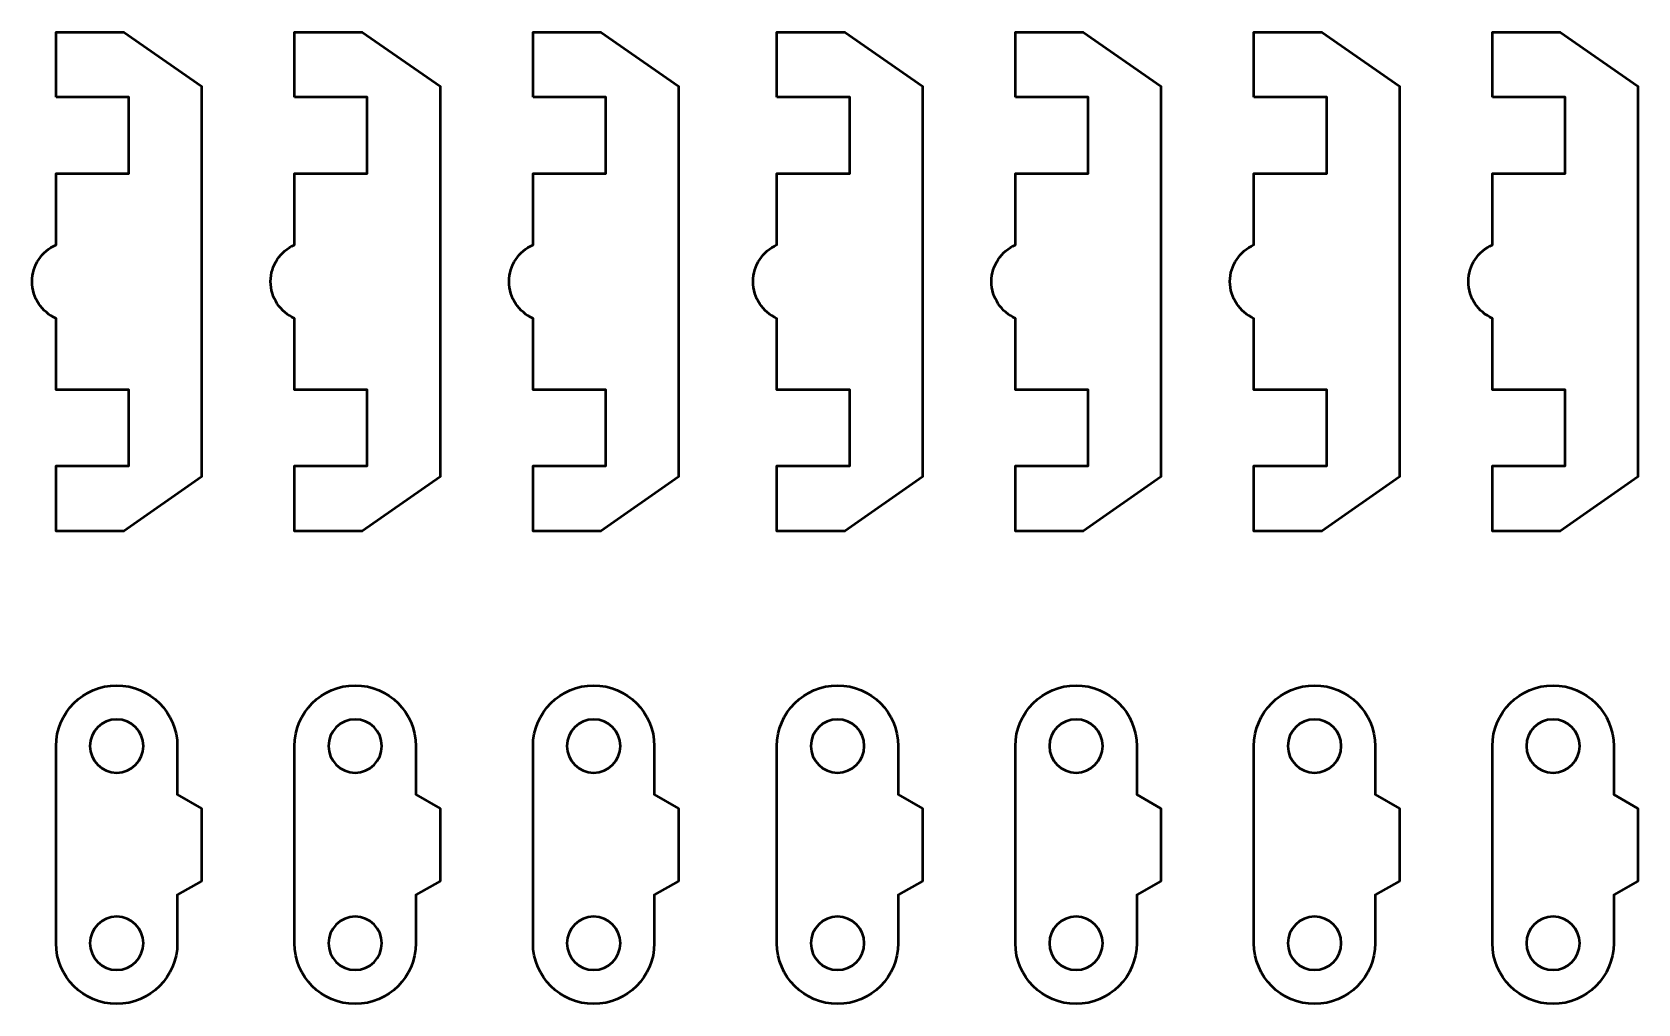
# Model space of a CAD drawing. Header units: inches. Extents: x 247 to 2765, y -1897 to -1110.
# Drawn here: x 1271.2 to 1337.4, y -1374.1 to -1334 of the extents above; entities that cross this region are included whole.
import ezdxf

# ---------------------------------------------------------------- set-up
doc = ezdxf.new("R2010")
doc.units = ezdxf.units.IN
doc.header["$MEASUREMENT"] = 0
doc.layers.add('Layer 1', color=7, linetype='Continuous')

msp = doc.modelspace()

# ---------------------------------------------------------------- linework, layer by layer
at = {"layer": 'Layer 1', "color": 18, "lineweight": 50, "true_color": 0x010101}
for points, knots in [([(1272.163, -1336.702), (1272.163, -1336.702), (1275.163, -1336.702), (1275.163, -1336.702), (1275.163, -1336.702), (1275.163, -1339.839), (1275.163, -1339.839), (1275.163, -1339.839), (1272.163, -1339.839), (1272.163, -1339.839), (1272.163, -1339.839), (1272.163, -1342.787), (1272.163, -1342.787), (1271.582, -1343.046), (1271.176, -1343.627), (1271.176, -1344.303), (1271.176, -1344.98), (1271.582, -1345.56), (1272.163, -1345.82), (1272.163, -1345.82), (1272.163, -1348.767), (1272.163, -1348.767), (1272.163, -1348.767), (1275.163, -1348.767), (1275.163, -1348.767), (1275.163, -1348.767), (1275.163, -1351.904), (1275.163, -1351.904), (1275.163, -1351.904), (1272.163, -1351.904), (1272.163, -1351.904), (1272.163, -1351.904), (1272.163, -1354.592), (1272.163, -1354.592), (1272.163, -1354.592), (1274.957, -1354.592), (1274.957, -1354.592), (1274.957, -1354.592), (1278.16, -1352.358), (1278.16, -1352.358), (1278.16, -1352.358), (1278.16, -1336.248), (1278.16, -1336.248), (1278.16, -1336.248), (1274.957, -1334.014), (1274.957, -1334.014), (1274.957, -1334.014), (1272.163, -1334.014), (1272.163, -1334.014), (1272.163, -1334.014), (1272.163, -1336.702), (1272.163, -1336.702)], [0, 0, 0, 0, 1, 1, 1, 2, 2, 2, 3, 3, 3, 4, 4, 4, 5, 5, 5, 6, 6, 6, 7, 7, 7, 8, 8, 8, 9, 9, 9, 10, 10, 10, 11, 11, 11, 12, 12, 12, 13, 13, 13, 14, 14, 14, 15, 15, 15, 16, 16, 16, 17, 17, 17, 17]), ([(1281.994, -1336.702), (1281.994, -1336.702), (1284.994, -1336.702), (1284.994, -1336.702), (1284.994, -1336.702), (1284.994, -1339.839), (1284.994, -1339.839), (1284.994, -1339.839), (1281.994, -1339.839), (1281.994, -1339.839), (1281.994, -1339.839), (1281.994, -1342.787), (1281.994, -1342.787), (1281.414, -1343.046), (1281.007, -1343.627), (1281.007, -1344.303), (1281.007, -1344.98), (1281.414, -1345.56), (1281.994, -1345.82), (1281.994, -1345.82), (1281.994, -1348.767), (1281.994, -1348.767), (1281.994, -1348.767), (1284.994, -1348.767), (1284.994, -1348.767), (1284.994, -1348.767), (1284.994, -1351.904), (1284.994, -1351.904), (1284.994, -1351.904), (1281.994, -1351.904), (1281.994, -1351.904), (1281.994, -1351.904), (1281.994, -1354.592), (1281.994, -1354.592), (1281.994, -1354.592), (1284.788, -1354.592), (1284.788, -1354.592), (1284.788, -1354.592), (1287.991, -1352.358), (1287.991, -1352.358), (1287.991, -1352.358), (1287.991, -1336.248), (1287.991, -1336.248), (1287.991, -1336.248), (1284.788, -1334.014), (1284.788, -1334.014), (1284.788, -1334.014), (1281.994, -1334.014), (1281.994, -1334.014), (1281.994, -1334.014), (1281.994, -1336.702), (1281.994, -1336.702)], [0, 0, 0, 0, 1, 1, 1, 2, 2, 2, 3, 3, 3, 4, 4, 4, 5, 5, 5, 6, 6, 6, 7, 7, 7, 8, 8, 8, 9, 9, 9, 10, 10, 10, 11, 11, 11, 12, 12, 12, 13, 13, 13, 14, 14, 14, 15, 15, 15, 16, 16, 16, 17, 17, 17, 17]), ([(1291.826, -1336.702), (1291.826, -1336.702), (1294.826, -1336.702), (1294.826, -1336.702), (1294.826, -1336.702), (1294.826, -1339.839), (1294.826, -1339.839), (1294.826, -1339.839), (1291.826, -1339.839), (1291.826, -1339.839), (1291.826, -1339.839), (1291.826, -1342.787), (1291.826, -1342.787), (1291.245, -1343.046), (1290.839, -1343.627), (1290.839, -1344.303), (1290.839, -1344.98), (1291.245, -1345.56), (1291.826, -1345.82), (1291.826, -1345.82), (1291.826, -1348.767), (1291.826, -1348.767), (1291.826, -1348.767), (1294.826, -1348.767), (1294.826, -1348.767), (1294.826, -1348.767), (1294.826, -1351.904), (1294.826, -1351.904), (1294.826, -1351.904), (1291.826, -1351.904), (1291.826, -1351.904), (1291.826, -1351.904), (1291.826, -1354.592), (1291.826, -1354.592), (1291.826, -1354.592), (1294.62, -1354.592), (1294.62, -1354.592), (1294.62, -1354.592), (1297.823, -1352.358), (1297.823, -1352.358), (1297.823, -1352.358), (1297.823, -1336.248), (1297.823, -1336.248), (1297.823, -1336.248), (1294.62, -1334.014), (1294.62, -1334.014), (1294.62, -1334.014), (1291.826, -1334.014), (1291.826, -1334.014), (1291.826, -1334.014), (1291.826, -1336.702), (1291.826, -1336.702)], [0, 0, 0, 0, 1, 1, 1, 2, 2, 2, 3, 3, 3, 4, 4, 4, 5, 5, 5, 6, 6, 6, 7, 7, 7, 8, 8, 8, 9, 9, 9, 10, 10, 10, 11, 11, 11, 12, 12, 12, 13, 13, 13, 14, 14, 14, 15, 15, 15, 16, 16, 16, 17, 17, 17, 17]), ([(1301.881, -1336.702), (1301.881, -1336.702), (1304.881, -1336.702), (1304.881, -1336.702), (1304.881, -1336.702), (1304.881, -1339.839), (1304.881, -1339.839), (1304.881, -1339.839), (1301.881, -1339.839), (1301.881, -1339.839), (1301.881, -1339.839), (1301.881, -1342.787), (1301.881, -1342.787), (1301.3, -1343.046), (1300.894, -1343.627), (1300.894, -1344.303), (1300.894, -1344.98), (1301.3, -1345.56), (1301.881, -1345.82), (1301.881, -1345.82), (1301.881, -1348.767), (1301.881, -1348.767), (1301.881, -1348.767), (1304.881, -1348.767), (1304.881, -1348.767), (1304.881, -1348.767), (1304.881, -1351.904), (1304.881, -1351.904), (1304.881, -1351.904), (1301.881, -1351.904), (1301.881, -1351.904), (1301.881, -1351.904), (1301.881, -1354.592), (1301.881, -1354.592), (1301.881, -1354.592), (1304.675, -1354.592), (1304.675, -1354.592), (1304.675, -1354.592), (1307.878, -1352.358), (1307.878, -1352.358), (1307.878, -1352.358), (1307.878, -1336.248), (1307.878, -1336.248), (1307.878, -1336.248), (1304.675, -1334.014), (1304.675, -1334.014), (1304.675, -1334.014), (1301.881, -1334.014), (1301.881, -1334.014), (1301.881, -1334.014), (1301.881, -1336.702), (1301.881, -1336.702)], [0, 0, 0, 0, 1, 1, 1, 2, 2, 2, 3, 3, 3, 4, 4, 4, 5, 5, 5, 6, 6, 6, 7, 7, 7, 8, 8, 8, 9, 9, 9, 10, 10, 10, 11, 11, 11, 12, 12, 12, 13, 13, 13, 14, 14, 14, 15, 15, 15, 16, 16, 16, 17, 17, 17, 17]), ([(1311.713, -1336.702), (1311.713, -1336.702), (1314.713, -1336.702), (1314.713, -1336.702), (1314.713, -1336.702), (1314.713, -1339.839), (1314.713, -1339.839), (1314.713, -1339.839), (1311.713, -1339.839), (1311.713, -1339.839), (1311.713, -1339.839), (1311.713, -1342.787), (1311.713, -1342.787), (1311.132, -1343.046), (1310.726, -1343.627), (1310.726, -1344.303), (1310.726, -1344.98), (1311.132, -1345.56), (1311.713, -1345.82), (1311.713, -1345.82), (1311.713, -1348.767), (1311.713, -1348.767), (1311.713, -1348.767), (1314.713, -1348.767), (1314.713, -1348.767), (1314.713, -1348.767), (1314.713, -1351.904), (1314.713, -1351.904), (1314.713, -1351.904), (1311.713, -1351.904), (1311.713, -1351.904), (1311.713, -1351.904), (1311.713, -1354.592), (1311.713, -1354.592), (1311.713, -1354.592), (1314.507, -1354.592), (1314.507, -1354.592), (1314.507, -1354.592), (1317.71, -1352.358), (1317.71, -1352.358), (1317.71, -1352.358), (1317.71, -1336.248), (1317.71, -1336.248), (1317.71, -1336.248), (1314.507, -1334.014), (1314.507, -1334.014), (1314.507, -1334.014), (1311.713, -1334.014), (1311.713, -1334.014), (1311.713, -1334.014), (1311.713, -1336.702), (1311.713, -1336.702)], [0, 0, 0, 0, 1, 1, 1, 2, 2, 2, 3, 3, 3, 4, 4, 4, 5, 5, 5, 6, 6, 6, 7, 7, 7, 8, 8, 8, 9, 9, 9, 10, 10, 10, 11, 11, 11, 12, 12, 12, 13, 13, 13, 14, 14, 14, 15, 15, 15, 16, 16, 16, 17, 17, 17, 17]), ([(1321.544, -1336.702), (1321.544, -1336.702), (1324.544, -1336.702), (1324.544, -1336.702), (1324.544, -1336.702), (1324.544, -1339.839), (1324.544, -1339.839), (1324.544, -1339.839), (1321.544, -1339.839), (1321.544, -1339.839), (1321.544, -1339.839), (1321.544, -1342.787), (1321.544, -1342.787), (1320.963, -1343.046), (1320.557, -1343.627), (1320.557, -1344.303), (1320.557, -1344.98), (1320.963, -1345.56), (1321.544, -1345.82), (1321.544, -1345.82), (1321.544, -1348.767), (1321.544, -1348.767), (1321.544, -1348.767), (1324.544, -1348.767), (1324.544, -1348.767), (1324.544, -1348.767), (1324.544, -1351.904), (1324.544, -1351.904), (1324.544, -1351.904), (1321.544, -1351.904), (1321.544, -1351.904), (1321.544, -1351.904), (1321.544, -1354.592), (1321.544, -1354.592), (1321.544, -1354.592), (1324.338, -1354.592), (1324.338, -1354.592), (1324.338, -1354.592), (1327.541, -1352.358), (1327.541, -1352.358), (1327.541, -1352.358), (1327.541, -1336.248), (1327.541, -1336.248), (1327.541, -1336.248), (1324.338, -1334.014), (1324.338, -1334.014), (1324.338, -1334.014), (1321.544, -1334.014), (1321.544, -1334.014), (1321.544, -1334.014), (1321.544, -1336.702), (1321.544, -1336.702)], [0, 0, 0, 0, 1, 1, 1, 2, 2, 2, 3, 3, 3, 4, 4, 4, 5, 5, 5, 6, 6, 6, 7, 7, 7, 8, 8, 8, 9, 9, 9, 10, 10, 10, 11, 11, 11, 12, 12, 12, 13, 13, 13, 14, 14, 14, 15, 15, 15, 16, 16, 16, 17, 17, 17, 17]), ([(1331.375, -1336.702), (1331.375, -1336.702), (1334.375, -1336.702), (1334.375, -1336.702), (1334.375, -1336.702), (1334.375, -1339.839), (1334.375, -1339.839), (1334.375, -1339.839), (1331.375, -1339.839), (1331.375, -1339.839), (1331.375, -1339.839), (1331.375, -1342.787), (1331.375, -1342.787), (1330.795, -1343.046), (1330.388, -1343.627), (1330.388, -1344.303), (1330.388, -1344.98), (1330.795, -1345.56), (1331.375, -1345.82), (1331.375, -1345.82), (1331.375, -1348.767), (1331.375, -1348.767), (1331.375, -1348.767), (1334.375, -1348.767), (1334.375, -1348.767), (1334.375, -1348.767), (1334.375, -1351.904), (1334.375, -1351.904), (1334.375, -1351.904), (1331.375, -1351.904), (1331.375, -1351.904), (1331.375, -1351.904), (1331.375, -1354.592), (1331.375, -1354.592), (1331.375, -1354.592), (1334.17, -1354.592), (1334.17, -1354.592), (1334.17, -1354.592), (1337.372, -1352.358), (1337.372, -1352.358), (1337.372, -1352.358), (1337.372, -1336.248), (1337.372, -1336.248), (1337.372, -1336.248), (1334.17, -1334.014), (1334.17, -1334.014), (1334.17, -1334.014), (1331.375, -1334.014), (1331.375, -1334.014), (1331.375, -1334.014), (1331.375, -1336.702), (1331.375, -1336.702)], [0, 0, 0, 0, 1, 1, 1, 2, 2, 2, 3, 3, 3, 4, 4, 4, 5, 5, 5, 6, 6, 6, 7, 7, 7, 8, 8, 8, 9, 9, 9, 10, 10, 10, 11, 11, 11, 12, 12, 12, 13, 13, 13, 14, 14, 14, 15, 15, 15, 16, 16, 16, 17, 17, 17, 17]), ([(1277.162, -1371.592), (1277.162, -1371.592), (1277.162, -1369.598), (1277.162, -1369.598), (1277.162, -1369.598), (1278.16, -1369.03), (1278.16, -1369.03), (1278.16, -1369.03), (1278.16, -1366.03), (1278.16, -1366.03), (1278.16, -1366.03), (1277.162, -1365.462), (1277.162, -1365.462), (1277.162, -1365.462), (1277.162, -1363.457), (1277.162, -1363.457), (1277.162, -1362.079), (1276.04, -1360.957), (1274.662, -1360.957), (1273.283, -1360.957), (1272.162, -1362.079), (1272.162, -1363.457), (1272.162, -1363.457), (1272.162, -1371.593), (1272.162, -1371.593), (1272.162, -1372.971), (1273.283, -1374.093), (1274.662, -1374.093), (1276.041, -1374.092), (1277.162, -1372.97), (1277.162, -1371.592)], [0, 0, 0, 0, 1, 1, 1, 2, 2, 2, 3, 3, 3, 4, 4, 4, 5, 5, 5, 6, 6, 6, 7, 7, 7, 8, 8, 8, 9, 9, 9, 10, 10, 10, 10]), ([(1286.994, -1371.592), (1286.994, -1371.592), (1286.994, -1369.598), (1286.994, -1369.598), (1286.994, -1369.598), (1287.991, -1369.03), (1287.991, -1369.03), (1287.991, -1369.03), (1287.991, -1366.03), (1287.991, -1366.03), (1287.991, -1366.03), (1286.994, -1365.462), (1286.994, -1365.462), (1286.994, -1365.462), (1286.994, -1363.457), (1286.994, -1363.457), (1286.994, -1362.079), (1285.872, -1360.957), (1284.493, -1360.957), (1283.115, -1360.957), (1281.993, -1362.079), (1281.993, -1363.457), (1281.993, -1363.457), (1281.993, -1371.593), (1281.993, -1371.593), (1281.993, -1372.971), (1283.115, -1374.093), (1284.493, -1374.093), (1285.872, -1374.092), (1286.994, -1372.97), (1286.994, -1371.592)], [0, 0, 0, 0, 1, 1, 1, 2, 2, 2, 3, 3, 3, 4, 4, 4, 5, 5, 5, 6, 6, 6, 7, 7, 7, 8, 8, 8, 9, 9, 9, 10, 10, 10, 10]), ([(1296.825, -1371.592), (1296.825, -1371.592), (1296.825, -1369.598), (1296.825, -1369.598), (1296.825, -1369.598), (1297.823, -1369.03), (1297.823, -1369.03), (1297.823, -1369.03), (1297.823, -1366.03), (1297.823, -1366.03), (1297.823, -1366.03), (1296.825, -1365.462), (1296.825, -1365.462), (1296.825, -1365.462), (1296.825, -1363.457), (1296.825, -1363.457), (1296.825, -1362.079), (1295.704, -1360.957), (1294.325, -1360.957), (1292.946, -1360.957), (1291.825, -1362.079), (1291.825, -1363.457), (1291.825, -1363.457), (1291.825, -1371.593), (1291.825, -1371.593), (1291.825, -1372.971), (1292.946, -1374.093), (1294.325, -1374.093), (1295.704, -1374.092), (1296.825, -1372.97), (1296.825, -1371.592)], [0, 0, 0, 0, 1, 1, 1, 2, 2, 2, 3, 3, 3, 4, 4, 4, 5, 5, 5, 6, 6, 6, 7, 7, 7, 8, 8, 8, 9, 9, 9, 10, 10, 10, 10]), ([(1306.88, -1371.592), (1306.88, -1371.592), (1306.88, -1369.598), (1306.88, -1369.598), (1306.88, -1369.598), (1307.878, -1369.03), (1307.878, -1369.03), (1307.878, -1369.03), (1307.878, -1366.03), (1307.878, -1366.03), (1307.878, -1366.03), (1306.88, -1365.462), (1306.88, -1365.462), (1306.88, -1365.462), (1306.88, -1363.457), (1306.88, -1363.457), (1306.88, -1362.079), (1305.759, -1360.957), (1304.38, -1360.957), (1303.002, -1360.957), (1301.88, -1362.079), (1301.88, -1363.457), (1301.88, -1363.457), (1301.88, -1371.593), (1301.88, -1371.593), (1301.88, -1372.971), (1303.002, -1374.093), (1304.38, -1374.093), (1305.759, -1374.092), (1306.88, -1372.97), (1306.88, -1371.592)], [0, 0, 0, 0, 1, 1, 1, 2, 2, 2, 3, 3, 3, 4, 4, 4, 5, 5, 5, 6, 6, 6, 7, 7, 7, 8, 8, 8, 9, 9, 9, 10, 10, 10, 10]), ([(1316.712, -1371.592), (1316.712, -1371.592), (1316.712, -1369.598), (1316.712, -1369.598), (1316.712, -1369.598), (1317.71, -1369.03), (1317.71, -1369.03), (1317.71, -1369.03), (1317.71, -1366.03), (1317.71, -1366.03), (1317.71, -1366.03), (1316.712, -1365.462), (1316.712, -1365.462), (1316.712, -1365.462), (1316.712, -1363.457), (1316.712, -1363.457), (1316.712, -1362.079), (1315.59, -1360.957), (1314.212, -1360.957), (1312.833, -1360.957), (1311.712, -1362.079), (1311.712, -1363.457), (1311.712, -1363.457), (1311.712, -1371.593), (1311.712, -1371.593), (1311.712, -1372.971), (1312.833, -1374.093), (1314.212, -1374.093), (1315.59, -1374.092), (1316.712, -1372.97), (1316.712, -1371.592)], [0, 0, 0, 0, 1, 1, 1, 2, 2, 2, 3, 3, 3, 4, 4, 4, 5, 5, 5, 6, 6, 6, 7, 7, 7, 8, 8, 8, 9, 9, 9, 10, 10, 10, 10]), ([(1326.543, -1371.592), (1326.543, -1371.592), (1326.543, -1369.598), (1326.543, -1369.598), (1326.543, -1369.598), (1327.541, -1369.03), (1327.541, -1369.03), (1327.541, -1369.03), (1327.541, -1366.03), (1327.541, -1366.03), (1327.541, -1366.03), (1326.543, -1365.462), (1326.543, -1365.462), (1326.543, -1365.462), (1326.543, -1363.457), (1326.543, -1363.457), (1326.543, -1362.079), (1325.421, -1360.957), (1324.043, -1360.957), (1322.664, -1360.957), (1321.543, -1362.079), (1321.543, -1363.457), (1321.543, -1363.457), (1321.543, -1371.593), (1321.543, -1371.593), (1321.543, -1372.971), (1322.664, -1374.093), (1324.043, -1374.093), (1325.422, -1374.092), (1326.543, -1372.97), (1326.543, -1371.592)], [0, 0, 0, 0, 1, 1, 1, 2, 2, 2, 3, 3, 3, 4, 4, 4, 5, 5, 5, 6, 6, 6, 7, 7, 7, 8, 8, 8, 9, 9, 9, 10, 10, 10, 10]), ([(1336.375, -1371.592), (1336.375, -1371.592), (1336.375, -1369.598), (1336.375, -1369.598), (1336.375, -1369.598), (1337.372, -1369.03), (1337.372, -1369.03), (1337.372, -1369.03), (1337.372, -1366.03), (1337.372, -1366.03), (1337.372, -1366.03), (1336.375, -1365.462), (1336.375, -1365.462), (1336.375, -1365.462), (1336.375, -1363.457), (1336.375, -1363.457), (1336.375, -1362.079), (1335.253, -1360.957), (1333.874, -1360.957), (1332.496, -1360.957), (1331.374, -1362.079), (1331.374, -1363.457), (1331.374, -1363.457), (1331.374, -1371.593), (1331.374, -1371.593), (1331.374, -1372.971), (1332.496, -1374.093), (1333.874, -1374.093), (1335.253, -1374.092), (1336.375, -1372.97), (1336.375, -1371.592)], [0, 0, 0, 0, 1, 1, 1, 2, 2, 2, 3, 3, 3, 4, 4, 4, 5, 5, 5, 6, 6, 6, 7, 7, 7, 8, 8, 8, 9, 9, 9, 10, 10, 10, 10]), ([(1273.562, -1363.457), (1273.562, -1362.849), (1274.055, -1362.357), (1274.662, -1362.357), (1275.27, -1362.357), (1275.762, -1362.849), (1275.762, -1363.457), (1275.762, -1364.066), (1275.27, -1364.557), (1274.662, -1364.557), (1274.055, -1364.557), (1273.562, -1364.066), (1273.562, -1363.457)], [0, 0, 0, 0, 1, 1, 1, 2, 2, 2, 3, 3, 3, 4, 4, 4, 4]), ([(1283.393, -1363.457), (1283.393, -1362.849), (1283.886, -1362.357), (1284.493, -1362.357), (1285.101, -1362.357), (1285.594, -1362.849), (1285.594, -1363.457), (1285.594, -1364.066), (1285.101, -1364.557), (1284.493, -1364.557), (1283.886, -1364.557), (1283.393, -1364.066), (1283.393, -1363.457)], [0, 0, 0, 0, 1, 1, 1, 2, 2, 2, 3, 3, 3, 4, 4, 4, 4]), ([(1293.225, -1363.457), (1293.225, -1362.849), (1293.718, -1362.357), (1294.325, -1362.357), (1294.933, -1362.357), (1295.425, -1362.849), (1295.425, -1363.457), (1295.425, -1364.066), (1294.933, -1364.557), (1294.325, -1364.557), (1293.718, -1364.557), (1293.225, -1364.066), (1293.225, -1363.457)], [0, 0, 0, 0, 1, 1, 1, 2, 2, 2, 3, 3, 3, 4, 4, 4, 4]), ([(1303.28, -1363.457), (1303.28, -1362.849), (1303.773, -1362.357), (1304.38, -1362.357), (1304.988, -1362.357), (1305.481, -1362.849), (1305.481, -1363.457), (1305.481, -1364.066), (1304.988, -1364.557), (1304.38, -1364.557), (1303.773, -1364.557), (1303.28, -1364.066), (1303.28, -1363.457)], [0, 0, 0, 0, 1, 1, 1, 2, 2, 2, 3, 3, 3, 4, 4, 4, 4]), ([(1313.112, -1363.457), (1313.112, -1362.849), (1313.605, -1362.357), (1314.212, -1362.357), (1314.819, -1362.357), (1315.312, -1362.849), (1315.312, -1363.457), (1315.312, -1364.066), (1314.819, -1364.557), (1314.212, -1364.557), (1313.605, -1364.557), (1313.112, -1364.066), (1313.112, -1363.457)], [0, 0, 0, 0, 1, 1, 1, 2, 2, 2, 3, 3, 3, 4, 4, 4, 4]), ([(1322.943, -1363.457), (1322.943, -1362.849), (1323.435, -1362.357), (1324.043, -1362.357), (1324.651, -1362.357), (1325.144, -1362.849), (1325.144, -1363.457), (1325.144, -1364.066), (1324.651, -1364.557), (1324.043, -1364.557), (1323.435, -1364.557), (1322.943, -1364.066), (1322.943, -1363.457)], [0, 0, 0, 0, 1, 1, 1, 2, 2, 2, 3, 3, 3, 4, 4, 4, 4]), ([(1332.774, -1363.457), (1332.774, -1362.849), (1333.267, -1362.357), (1333.874, -1362.357), (1334.482, -1362.357), (1334.975, -1362.849), (1334.975, -1363.457), (1334.975, -1364.066), (1334.482, -1364.557), (1333.874, -1364.557), (1333.267, -1364.557), (1332.774, -1364.066), (1332.774, -1363.457)], [0, 0, 0, 0, 1, 1, 1, 2, 2, 2, 3, 3, 3, 4, 4, 4, 4]), ([(1273.562, -1371.592), (1273.562, -1370.985), (1274.055, -1370.493), (1274.662, -1370.493), (1275.27, -1370.493), (1275.763, -1370.985), (1275.763, -1371.592), (1275.763, -1372.2), (1275.27, -1372.692), (1274.662, -1372.692), (1274.055, -1372.692), (1273.562, -1372.2), (1273.562, -1371.592)], [0, 0, 0, 0, 1, 1, 1, 2, 2, 2, 3, 3, 3, 4, 4, 4, 4]), ([(1283.393, -1371.592), (1283.393, -1370.985), (1283.886, -1370.493), (1284.494, -1370.493), (1285.101, -1370.493), (1285.594, -1370.985), (1285.594, -1371.592), (1285.594, -1372.2), (1285.102, -1372.692), (1284.494, -1372.692), (1283.886, -1372.692), (1283.393, -1372.2), (1283.393, -1371.592)], [0, 0, 0, 0, 1, 1, 1, 2, 2, 2, 3, 3, 3, 4, 4, 4, 4]), ([(1293.225, -1371.592), (1293.225, -1370.985), (1293.717, -1370.493), (1294.325, -1370.493), (1294.933, -1370.493), (1295.425, -1370.985), (1295.425, -1371.592), (1295.425, -1372.2), (1294.933, -1372.692), (1294.325, -1372.692), (1293.718, -1372.692), (1293.225, -1372.2), (1293.225, -1371.592)], [0, 0, 0, 0, 1, 1, 1, 2, 2, 2, 3, 3, 3, 4, 4, 4, 4]), ([(1303.28, -1371.592), (1303.28, -1370.985), (1303.773, -1370.493), (1304.38, -1370.493), (1304.988, -1370.493), (1305.481, -1370.985), (1305.481, -1371.592), (1305.481, -1372.2), (1304.988, -1372.692), (1304.38, -1372.692), (1303.773, -1372.692), (1303.28, -1372.2), (1303.28, -1371.592)], [0, 0, 0, 0, 1, 1, 1, 2, 2, 2, 3, 3, 3, 4, 4, 4, 4]), ([(1313.112, -1371.592), (1313.112, -1370.985), (1313.604, -1370.493), (1314.212, -1370.493), (1314.819, -1370.493), (1315.312, -1370.985), (1315.312, -1371.592), (1315.312, -1372.2), (1314.82, -1372.692), (1314.212, -1372.692), (1313.605, -1372.692), (1313.112, -1372.2), (1313.112, -1371.592)], [0, 0, 0, 0, 1, 1, 1, 2, 2, 2, 3, 3, 3, 4, 4, 4, 4]), ([(1322.943, -1371.592), (1322.943, -1370.985), (1323.435, -1370.493), (1324.043, -1370.493), (1324.651, -1370.493), (1325.144, -1370.985), (1325.144, -1371.592), (1325.144, -1372.2), (1324.651, -1372.692), (1324.043, -1372.692), (1323.435, -1372.692), (1322.943, -1372.2), (1322.943, -1371.592)], [0, 0, 0, 0, 1, 1, 1, 2, 2, 2, 3, 3, 3, 4, 4, 4, 4]), ([(1332.775, -1371.592), (1332.775, -1370.985), (1333.267, -1370.493), (1333.875, -1370.493), (1334.483, -1370.493), (1334.975, -1370.985), (1334.975, -1371.592), (1334.975, -1372.2), (1334.483, -1372.692), (1333.875, -1372.692), (1333.267, -1372.692), (1332.775, -1372.2), (1332.775, -1371.592)], [0, 0, 0, 0, 1, 1, 1, 2, 2, 2, 3, 3, 3, 4, 4, 4, 4])]:
    msp.add_open_spline(points, degree=3, knots=knots, dxfattribs=at)

doc.saveas('drawing.dxf')
